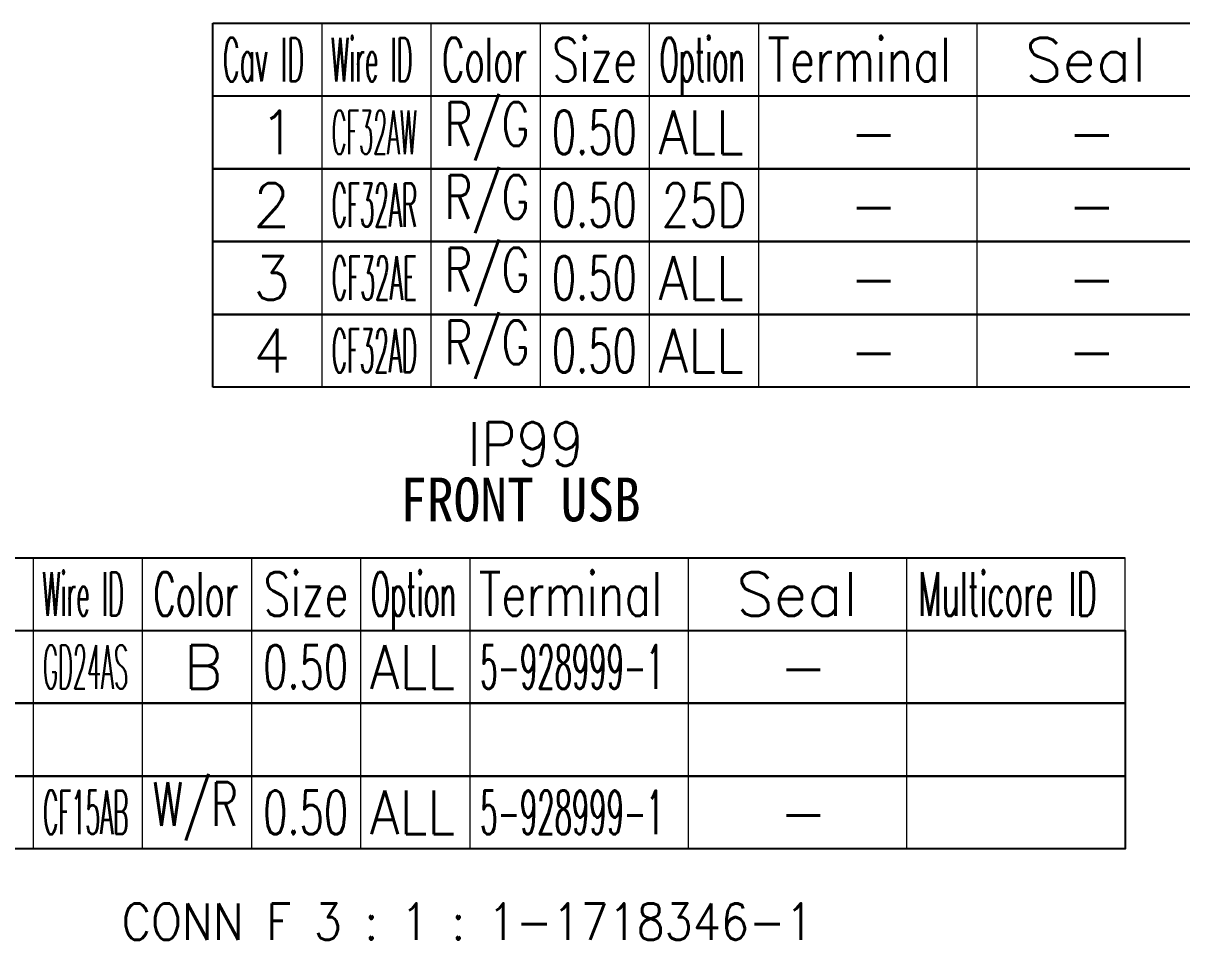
# Model space of a CAD drawing. Header units: inches. Extents: x 47316 to 59086, y 3141 to 11743.
# Drawn here: x 52484.3 to 52563.9, y 8544.6 to 8607.6 of the extents above; entities that cross this region are included whole.
import ezdxf

# ---------------------------------------------------------------- set-up
doc = ezdxf.new("R2010")
doc.units = ezdxf.units.IN
doc.header["$MEASUREMENT"] = 0
doc.styles.get("Standard").update_dxf_attribs({"font": ''})
doc.styles.get('Standard').set_extended_font_data('SimSun')

msp = doc.modelspace()

# ---------------------------------------------------------------- linework, layer by layer
at = {"color": 0, "linetype": 'Continuous', "lineweight": -2}
for p, q in [((52497.379, 8607.585), (52579.879, 8607.585)), ((52497.379, 8602.585), (52497.379, 8607.585)), ((52497.379, 8602.585), (52579.879, 8602.585)), ((52477.548, 8570.871), (52560.048, 8570.871)), ((52477.548, 8565.871), (52560.048, 8565.871))]:
    msp.add_line(p, q, dxfattribs=at)
at = {"color": 7, "linetype": 'Continuous', "lineweight": 15}
for p, q in [((52504.879, 8602.585), (52504.879, 8607.585)), ((52512.379, 8602.585), (52512.379, 8607.585)), ((52519.879, 8602.585), (52519.879, 8607.585)), ((52527.379, 8602.585), (52527.379, 8607.585)), ((52534.879, 8602.585), (52534.879, 8607.585)), ((52549.879, 8602.585), (52549.879, 8607.585)), ((52485.048, 8565.871), (52485.048, 8570.871)), ((52492.548, 8565.871), (52492.548, 8570.871)), ((52500.048, 8565.871), (52500.048, 8570.871)), ((52507.548, 8565.871), (52507.548, 8570.871)), ((52515.048, 8565.871), (52515.048, 8570.871)), ((52530.048, 8565.871), (52530.048, 8570.871)), ((52545.048, 8565.871), (52545.048, 8570.871)), ((52560.048, 8565.871), (52560.048, 8570.871))]:
    msp.add_line(p, q, dxfattribs=at)
at = {"color": 102, "linetype": 'Continuous', "lineweight": 15}
for p, q in [((52504.879, 8597.585), (52504.879, 8602.585)), ((52512.379, 8597.585), (52512.379, 8602.585)), ((52519.879, 8597.585), (52519.879, 8602.585)), ((52527.379, 8597.585), (52527.379, 8602.585)), ((52534.879, 8597.585), (52534.879, 8602.585)), ((52549.879, 8597.585), (52549.879, 8602.585)), ((52504.879, 8592.585), (52504.879, 8597.585)), ((52512.379, 8592.585), (52512.379, 8597.585)), ((52519.879, 8592.585), (52519.879, 8597.585)), ((52527.379, 8592.585), (52527.379, 8597.585)), ((52534.879, 8592.585), (52534.879, 8597.585)), ((52549.879, 8592.585), (52549.879, 8597.585)), ((52504.879, 8587.585), (52504.879, 8592.585)), ((52512.379, 8587.585), (52512.379, 8592.585)), ((52519.879, 8587.585), (52519.879, 8592.585)), ((52527.379, 8587.585), (52527.379, 8592.585)), ((52534.879, 8587.585), (52534.879, 8592.585)), ((52549.879, 8587.585), (52549.879, 8592.585)), ((52504.879, 8582.585), (52504.879, 8587.585)), ((52512.379, 8582.585), (52512.379, 8587.585)), ((52519.879, 8582.585), (52519.879, 8587.585)), ((52527.379, 8582.585), (52527.379, 8587.585)), ((52534.879, 8582.585), (52534.879, 8587.585)), ((52549.879, 8582.585), (52549.879, 8587.585)), ((52485.048, 8560.871), (52485.048, 8565.871)), ((52492.548, 8560.871), (52492.548, 8565.871)), ((52500.048, 8560.871), (52500.048, 8565.871)), ((52507.548, 8560.871), (52507.548, 8565.871)), ((52515.048, 8560.871), (52515.048, 8565.871)), ((52530.048, 8560.871), (52530.048, 8565.871)), ((52545.048, 8560.871), (52545.048, 8565.871)), ((52485.048, 8555.871), (52485.048, 8560.871)), ((52492.548, 8555.871), (52492.548, 8560.871)), ((52500.048, 8555.871), (52500.048, 8560.871)), ((52507.548, 8555.871), (52507.548, 8560.871)), ((52515.048, 8555.871), (52515.048, 8560.871)), ((52530.048, 8555.871), (52530.048, 8560.871)), ((52545.048, 8555.871), (52545.048, 8560.871)), ((52485.048, 8550.871), (52485.048, 8555.871)), ((52492.548, 8550.871), (52492.548, 8555.871)), ((52500.048, 8550.871), (52500.048, 8555.871)), ((52507.548, 8550.871), (52507.548, 8555.871)), ((52515.048, 8550.871), (52515.048, 8555.871)), ((52530.048, 8550.871), (52530.048, 8555.871)), ((52545.048, 8550.871), (52545.048, 8555.871))]:
    msp.add_line(p, q, dxfattribs=at)
at = {"color": 0, "linetype": 'Continuous', "lineweight": -2}
for points in [[(52497.379, 8597.585), (52497.379, 8602.585), (52579.879, 8602.585), (52579.879, 8597.585)], [(52497.379, 8592.585), (52497.379, 8597.585), (52579.879, 8597.585), (52579.879, 8592.585)], [(52497.379, 8587.585), (52497.379, 8592.585), (52579.879, 8592.585), (52579.879, 8587.585)], [(52497.379, 8582.585), (52497.379, 8587.585), (52579.879, 8587.585), (52579.879, 8582.585)], [(52477.548, 8560.871), (52477.548, 8565.871), (52560.048, 8565.871), (52560.048, 8560.871)], [(52477.548, 8555.871), (52477.548, 8560.871), (52560.048, 8560.871), (52560.048, 8555.871)], [(52477.548, 8550.871), (52477.548, 8555.871), (52560.048, 8555.871), (52560.048, 8550.871)]]:
    msp.add_lwpolyline(points, close=True, dxfattribs=at)

# ---------------------------------------------------------------- texts
at = {"color": 7, "linetype": 'Continuous', "lineweight": 15, "char_height": 3, "attachment_point": 1}
for s, insert, width in [('\\Fromans.shx;\\W0.4026548673;\\T1.0000000000;\\o\\lWire ID', (52505.494, 8606.585), 6.5), ('\\Fromans.shx;\\W0.7222222222;\\T1.0000000000;\\o\\lSize', (52520.688, 8606.585), 6.5), ('\\Fromans.shx;\\W0.4595959596;\\T1.0000000000;\\o\\lOption', (52528.076, 8606.585), 6.5), ('\\Fromans.shx;\\W0.7480916031;\\T1.0000000000;\\o\\lTerminal', (52535.486, 8606.585), 14), ('\\Fromans.shx;\\W0.4292452830;\\T1.0000000000;\\o\\lCav ID', (52498.063, 8606.585), 6.5), ('\\Fromans.shx;\\W0.5687500000;\\T1.0000000000;\\o\\lColor', (52513.123, 8606.585), 6.5), ('\\Fromans.shx;\\W1.0000000000;\\T1.0000000000;\\o\\lSeal', (52553.165, 8606.585), 9.28571), ('\\Fromans.shx;\\W1.0000000000;\\T1.0000000000;\\o\\l1', (52500.557, 8601.585), 2.85714), ('\\Fromans.shx;\\W1.0000000000;\\T1.0000000000;\\o\\l2', (52500.129, 8596.585), 2.85714), ('\\Fromans.shx;\\W1.0000000000;\\T1.0000000000;\\o\\l3', (52500.129, 8591.585), 2.85714), ('\\Fromans.shx;\\W1.0000000000;\\T1.0000000000;\\o\\l4', (52500.129, 8586.585), 2.85714), ('\\Fromans.shx;\\W0.4026548673;\\T1.0000000000;\\o\\lWire ID', (52485.663, 8569.871), 6.5), ('\\Fromans.shx;\\W0.7222222222;\\T1.0000000000;\\o\\lSize', (52500.858, 8569.871), 6.5), ('\\Fromans.shx;\\W0.4595959596;\\T1.0000000000;\\o\\lOption', (52508.245, 8569.871), 6.5), ('\\Fromans.shx;\\W0.7480916031;\\T1.0000000000;\\o\\lTerminal', (52515.655, 8569.871), 14), ('\\Fromans.shx;\\W0.5185185185;\\T1.0000000000;\\o\\lMulticore ID', (52545.844, 8569.871), 14), ('\\Fromans.shx;\\W0.5687500000;\\T1.0000000000;\\o\\lColor', (52493.292, 8569.871), 6.5), ('\\Fromans.shx;\\W1.0000000000;\\T1.0000000000;\\o\\lSeal', (52533.334, 8569.871), 9.28571)]:
    msp.add_mtext(s, dxfattribs=dict(at, insert=insert, width=width))
at = {"color": 140, "linetype": 'Continuous', "lineweight": 15, "char_height": 3, "attachment_point": 1}
for s, insert, width in [('\\Fromans.shx;\\W0.7109375000;\\T1.0000000000;\\o\\lR/G', (52513.285, 8602.156), 6.5), ('\\Fromans.shx;\\W0.8750000000;\\T1.0000000000;\\o\\lALL', (52528.004, 8601.585), 6.5), ('\\Fromans.shx;\\W1.0000000000;\\T1.0000000000;\\o\\l-', (52556.093, 8601.585), 3.71429), ('\\Fromans.shx;\\W0.7109375000;\\T1.0000000000;\\o\\lR/G', (52513.285, 8597.156), 6.5), ('\\Fromans.shx;\\W0.7459016393;\\T1.0000000000;\\o\\l25D', (52528.199, 8596.585), 6.5), ('\\Fromans.shx;\\W1.0000000000;\\T1.0000000000;\\o\\l-', (52556.093, 8596.585), 3.71429), ('\\Fromans.shx;\\W0.7109375000;\\T1.0000000000;\\o\\lR/G', (52513.285, 8592.156), 6.5), ('\\Fromans.shx;\\W0.8750000000;\\T1.0000000000;\\o\\lALL', (52528.004, 8591.585), 6.5), ('\\Fromans.shx;\\W1.0000000000;\\T1.0000000000;\\o\\l-', (52556.093, 8591.585), 3.71429), ('\\Fromans.shx;\\W0.7109375000;\\T1.0000000000;\\o\\lR/G', (52513.285, 8587.156), 6.5), ('\\Fromans.shx;\\W0.8750000000;\\T1.0000000000;\\o\\lALL', (52528.004, 8586.585), 6.5), ('\\Fromans.shx;\\W1.0000000000;\\T1.0000000000;\\o\\l-', (52556.093, 8586.585), 3.71429), ('\\Fromans.shx;\\W1.0000000000;\\T1.0000000000;\\o\\lB', (52495.369, 8564.871), 3), ('\\Fromans.shx;\\W0.8750000000;\\T1.0000000000;\\o\\lALL', (52508.173, 8564.871), 6.5), ('\\Fromans.shx;\\W1.0000000000;\\T1.0000000000;\\o\\l-', (52536.262, 8564.871), 3.71429), ('\\Fromans.shx;\\W0.6791044776;\\T1.0000000000;\\o\\lW/R', (52493.242, 8555.443), 6.5), ('\\Fromans.shx;\\W0.8750000000;\\T1.0000000000;\\o\\lALL', (52508.173, 8554.871), 6.5), ('\\Fromans.shx;\\W1.0000000000;\\T1.0000000000;\\o\\l-', (52536.262, 8554.871), 3.71429)]:
    msp.add_mtext(s, dxfattribs=dict(at, insert=insert, width=width))
at = {"color": 21, "linetype": 'Continuous', "lineweight": 15, "char_height": 3, "attachment_point": 1}
for s, insert, width in [('\\Fromans.shx;\\W0.3760330579;\\T1.0000000000;\\o\\lCF32AW', (52505.54, 8601.585), 6.5), ('\\Fromans.shx;\\W0.6500000000;\\T1.0000000000;\\o\\l0.50', (52520.657, 8601.585), 6.5), ('\\Fromans.shx;\\W1.0000000000;\\T1.0000000000;\\o\\l-', (52541.093, 8601.585), 3.71429), ('\\Fromans.shx;\\W0.3855932203;\\T1.0000000000;\\o\\lCF32AR', (52505.544, 8596.585), 6.5), ('\\Fromans.shx;\\W0.6500000000;\\T1.0000000000;\\o\\l0.50', (52520.657, 8596.585), 6.5), ('\\Fromans.shx;\\W1.0000000000;\\T1.0000000000;\\o\\l-', (52541.093, 8596.585), 3.71429), ('\\Fromans.shx;\\W0.3922413793;\\T1.0000000000;\\o\\lCF32AE', (52505.547, 8591.585), 6.5), ('\\Fromans.shx;\\W0.6500000000;\\T1.0000000000;\\o\\l0.50', (52520.657, 8591.585), 6.5), ('\\Fromans.shx;\\W1.0000000000;\\T1.0000000000;\\o\\l-', (52541.093, 8591.585), 3.71429), ('\\Fromans.shx;\\W0.3855932203;\\T1.0000000000;\\o\\lCF32AD', (52505.544, 8586.585), 6.5), ('\\Fromans.shx;\\W0.6500000000;\\T1.0000000000;\\o\\l0.50', (52520.657, 8586.585), 6.5), ('\\Fromans.shx;\\W1.0000000000;\\T1.0000000000;\\o\\l-', (52541.093, 8586.585), 3.71429), ('\\Fromans.shx;\\W0.3791666667;\\T1.0000000000;\\o\\lGD24AS', (52485.71, 8564.871), 6.5), ('\\Fromans.shx;\\W0.6500000000;\\T1.0000000000;\\o\\l0.50', (52500.827, 8564.871), 6.5), ('\\Fromans.shx;\\W0.4622641509;\\T1.0000000000;\\o\\l5-928999-1', (52515.746, 8564.871), 14), ('\\Fromans.shx;\\W0.3855932203;\\T1.0000000000;\\o\\lCF15AB', (52485.713, 8554.871), 6.5), ('\\Fromans.shx;\\W0.6500000000;\\T1.0000000000;\\o\\l0.50', (52500.827, 8554.871), 6.5), ('\\Fromans.shx;\\W0.4622641509;\\T1.0000000000;\\o\\l5-928999-1', (52515.746, 8554.871), 14)]:
    msp.add_mtext(s, dxfattribs=dict(at, insert=insert, width=width))
at = {"color": 6, "linetype": 'Continuous', "lineweight": 20, "char_height": 3, "attachment_point": 1}
for s, insert, width in [('\\Fromans.shx;\\W0.9000000000;\\T1.0000000000;\\o\\lIP99', (52514.877, 8580.189), 8.87143), ('\\f黑体|b0|i0|c1|p0;\\W0.9000000000;\\T1.0000000000;\\o\\lFRONT USB', (52510.243, 8576.371), 17.47416)]:
    msp.add_mtext(s, dxfattribs=dict(at, insert=insert, width=width))
at = {"color": 42, "linetype": 'Continuous', "lineweight": 15, "insert": (52491.102, 8547.121), "char_height": 2.5, "width": 56.03571, "attachment_point": 1}
msp.add_mtext('\\Fromans.shx;\\W0.9000000000;\\T1.0000000000;\\o\\lCONN F 3 : 1 : 1-1718346-1', dxfattribs=at)

doc.saveas('drawing.dxf')
